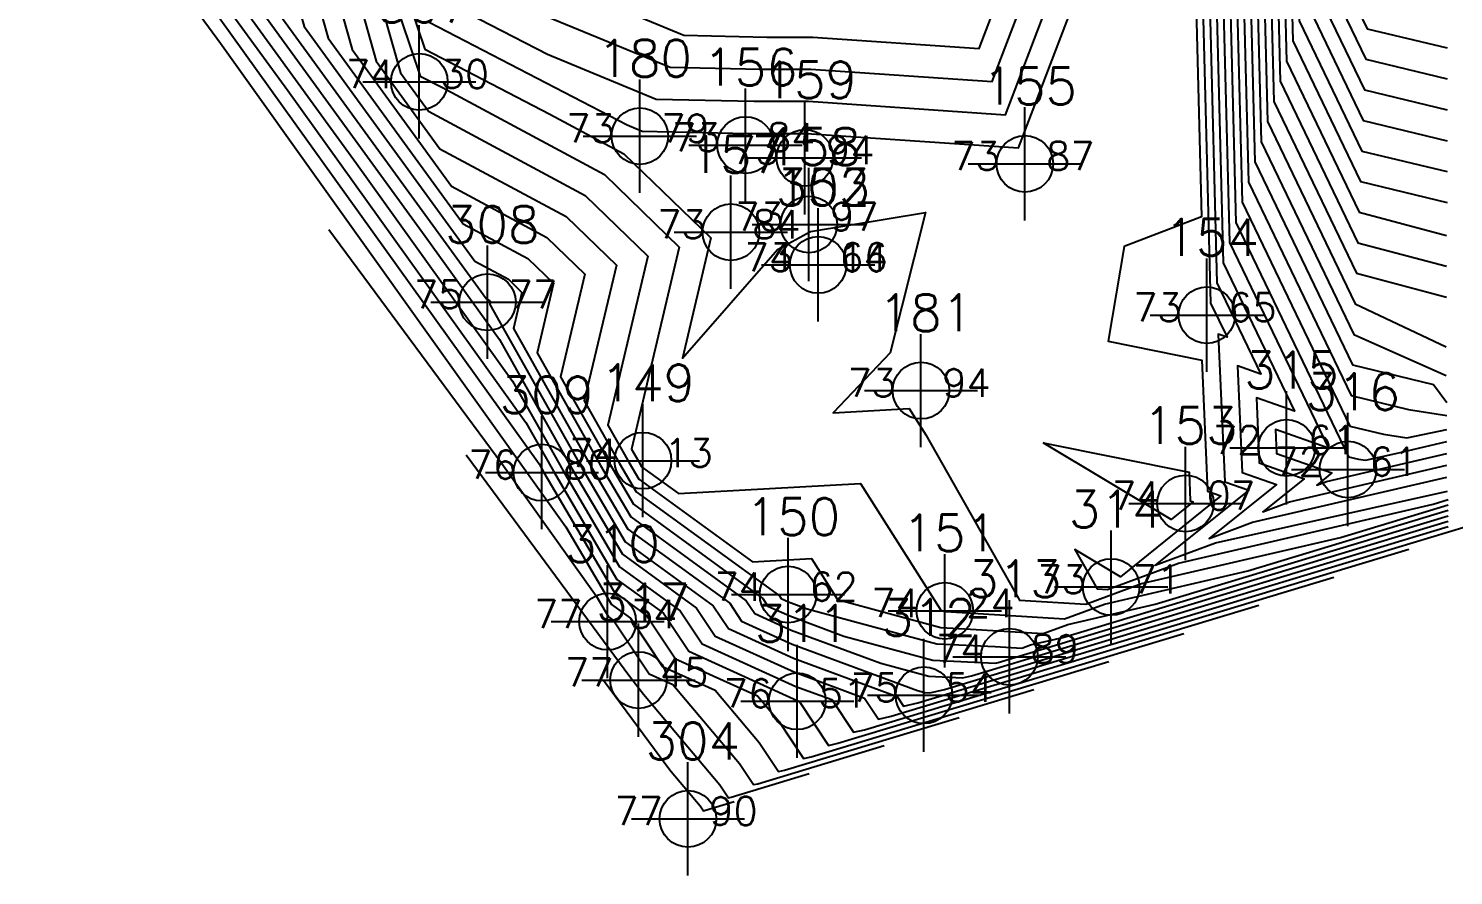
# Model space of a CAD drawing. Header units: millimetres. Extents: x 1412621 to 1412799, y 4931530 to 4931669.
# Drawn here: x 1412637.92 to 1412663.09, y 4931529.7 to 4931544.66 of the extents above; entities that cross this region are included whole.
import ezdxf
from ezdxf.enums import TextEntityAlignment as Align

# ---------------------------------------------------------------- set-up
doc = ezdxf.new("R2010")
doc.units = ezdxf.units.MM
doc.header["$PDMODE"] = 34
doc.header["$PDSIZE"] = 1
for name, color, linetype in [('CIVIL', 50, 'Continuous'), ('CIVIL-DRAW', 80, 'Continuous'), ('CIVIL-NONAME', 130, 'Continuous'), ('CIVIL-TEXT', 240, 'Continuous'), ('CIVIL-Z', 50, 'Continuous'), ('Tcontours0', 7, 'Continuous'), ('Tcontours1', 7, 'Continuous'), ('Tcontours2', 7, 'Continuous'), ('Tcontours3', 7, 'Continuous')]:
    doc.layers.add(name, color=color, linetype=linetype)
doc.styles.add('CIVILCADMAIN', font='TXT.SHX')
doc.styles.get("Standard").update_dxf_attribs({"font": 'arial.ttf'})

# ---------------------------------------------------------------- blocks, each defined once
blk = doc.blocks.new('CIVIL-ZZ')
at = {"layer": 'CIVIL-DRAW'}
blk.add_point((0, 0), dxfattribs=at)
at = {"layer": 'CIVIL-NONAME'}
blk.add_attdef('NAME', text='', height=1.8, dxfattribs=at).set_placement((0, 2.1), align=Align.CENTER)
at = {"layer": 'CIVIL-TEXT', "flags": 8}
blk.add_attdef('TEXT', text='', height=2, dxfattribs=at).set_placement((0.2, -3.3), align=Align.CENTER)
at = {"layer": 'CIVIL-Z'}
blk.add_attdef('Z1', text='', height=1.6, dxfattribs=at).set_placement((-0.75, -0.225), align=Align.RIGHT)
blk.add_attdef('Z2', (0.75, -0.225), '', height=1.6, dxfattribs=at)

msp = doc.modelspace()

# ---------------------------------------------------------------- linework, layer by layer
at = {"layer": 'Tcontours0'}
for points in [[(1412634.725, 4931569.463), (1412639.699, 4931565.96), (1412638.939, 4931563.577), (1412639.104, 4931563.399), (1412639.124, 4931563.381), (1412641.119, 4931559.889), (1412641.975, 4931559.092), (1412642.06, 4931558.874), (1412643.708, 4931557.982), (1412645.043, 4931557.346), (1412645.067, 4931557.333), (1412645.055, 4931557.282), (1412646.933, 4931554.56), (1412647.596, 4931554.512), (1412650.043, 4931552.804), (1412650.393, 4931552.596), (1412652.495, 4931550.934), (1412652.779, 4931550.746), (1412658.134, 4931549.526), (1412660.264, 4931548.789), (1412660.367, 4931544.799), (1412661.473, 4931542.498), (1412662.979, 4931542.136)], [(1412636.063, 4931558.306), (1412637.949, 4931554.876), (1412639.276, 4931554.06), (1412639.7, 4931552.02), (1412641.046, 4931548.769), (1412641.951, 4931549.185), (1412642.447, 4931547.867), (1412642.663, 4931547.574), (1412643.066, 4931546.319), (1412643.64, 4931544.289), (1412645.395, 4931541.876), (1412647.078, 4931540.972), (1412647.749, 4931540.322), (1412647.321, 4931538.51), (1412648.195, 4931536.96), (1412648.606, 4931536.259), (1412650.893, 4931534.597), (1412650.983, 4931534.462), (1412651.37, 4931534.286), (1412652.325, 4931533.932), (1412653.893, 4931533.508), (1412655.001, 4931533.455), (1412655.047, 4931533.465), (1412662.995, 4931535.866)]]:
    msp.add_lwpolyline(points, dxfattribs=at)
at = {"layer": 'Tcontours1'}
for points in [[(1412624.669, 4931578.785), (1412626.371, 4931577.76), (1412628.214, 4931576.176), (1412629.626, 4931574.941), (1412632.588, 4931574.499), (1412633.218, 4931574.761), (1412637.488, 4931576.475), (1412637.627, 4931576.364), (1412637.64, 4931576.331), (1412642.45, 4931569.022), (1412647.344, 4931562.227), (1412647.677, 4931561.628), (1412650.702, 4931558.385), (1412651.462, 4931555.87), (1412651.081, 4931553.353), (1412653.244, 4931551.642), (1412654.821, 4931550.601), (1412658.101, 4931549.854), (1412660.745, 4931548.939), (1412660.815, 4931546.224), (1412661.567, 4931544.658), (1412662.979, 4931544.318)], [(1412636.92, 4931564.654), (1412638.586, 4931562.855), (1412638.6, 4931562.842), (1412640.331, 4931559.812), (1412640.323, 4931559.812), (1412641.273, 4931557.694), (1412643.07, 4931556.837), (1412644.324, 4931556.17), (1412643.709, 4931553.56), (1412644.207, 4931552.839), (1412647.081, 4931552.634), (1412648.798, 4931551.435), (1412650.433, 4931549.488), (1412651.473, 4931549.058), (1412651.86, 4931549.049), (1412652.075, 4931549.049), (1412652.852, 4931548.996), (1412653.318, 4931550.214), (1412653.511, 4931550.259), (1412658.168, 4931549.199), (1412659.784, 4931548.639), (1412659.92, 4931543.374), (1412661.379, 4931540.338), (1412662.971, 4931539.917)], [(1412636.439, 4931552.275), (1412639.526, 4931547.224), (1412639.382, 4931547.661), (1412640.548, 4931548.198), (1412640.742, 4931547.683), (1412641.461, 4931546.709), (1412641.657, 4931546.098), (1412641.937, 4931545.109), (1412644.931, 4931540.992), (1412646.239, 4931539.167), (1412647.527, 4931536.881), (1412648.412, 4931535.375), (1412649.723, 4931534.422), (1412650.051, 4931533.929), (1412651.456, 4931533.291), (1412652.687, 4931532.835), (1412652.933, 4931532.463), (1412653.161, 4931532.514), (1412659.654, 4931534.475)], [(1412645.57, 4931546.168), (1412649.499, 4931544.544), (1412650.964, 4931544.51), (1412651.776, 4931544.512), (1412654.712, 4931544.31), (1412656.47, 4931548.913)], [(1412659.303, 4931548.489), (1412659.472, 4931541.95), (1412661.285, 4931538.179), (1412662.296, 4931537.935), (1412662.975, 4931537.824)], [(1412658.823, 4931548.339), (1412659.025, 4931540.525), (1412660.285, 4931537.903), (1412659.611, 4931538.141), (1412659.662, 4931536.99), (1412660.454, 4931536.711), (1412659.726, 4931536.127), (1412660.196, 4931536.302), (1412662.977, 4931536.948)], [(1412644.278, 4931546.2), (1412644.92, 4931544.299), (1412647.129, 4931543.152), (1412648.435, 4931542.45), (1412649.973, 4931540.962), (1412649.472, 4931538.838), (1412651.15, 4931540.756), (1412651.734, 4931541.075), (1412653.763, 4931541.412), (1412653.141, 4931538.932), (1412652.135, 4931537.875), (1412653.479, 4931537.948), (1412653.77, 4931537.488), (1412655.426, 4931534.566), (1412656.6, 4931534.492), (1412657.583, 4931534.857), (1412661.095, 4931535.674), (1412662.995, 4931536.248)], [(1412640.804, 4931545.091), (1412641.313, 4931544.402), (1412647.412, 4931535.863), (1412648.218, 4931534.49), (1412648.553, 4931534.246), (1412649.119, 4931533.396), (1412650.051, 4931532.973), (1412650.826, 4931532.053), (1412651.167, 4931531.538), (1412651.275, 4931531.562), (1412654.358, 4931532.493)], [(1412655.842, 4931537.347), (1412658.42, 4931536.828), (1412658.442, 4931536.321), (1412658.494, 4931536.303), (1412658.106, 4931535.991), (1412655.842, 4931537.347)]]:
    msp.add_lwpolyline(points, dxfattribs=at)
at = {"layer": 'Tcontours2'}
for points in [[(1412625.101, 4931577.391), (1412626.64, 4931576.465), (1412628.306, 4931575.032), (1412630.936, 4931572.732), (1412632.998, 4931572.424), (1412634.719, 4931570.091), (1412634.921, 4931570.061), (1412636.341, 4931569.061), (1412638.99, 4931569.299), (1412641.02, 4931569.086), (1412641.151, 4931569.126), (1412641.344, 4931568.833), (1412646.591, 4931561.548), (1412646.641, 4931561.457), (1412647.103, 4931560.962), (1412648.811, 4931555.303), (1412648.702, 4931554.584), (1412652.87, 4931551.288), (1412653.8, 4931550.674), (1412658.118, 4931549.69), (1412660.504, 4931548.864), (1412660.591, 4931545.511), (1412661.52, 4931543.578), (1412662.979, 4931543.227)], [(1412637.445, 4931554.634), (1412638.215, 4931554.161), (1412639.345, 4931548.721), (1412639.66, 4931547.96), (1412641.249, 4931548.692), (1412641.595, 4931547.775), (1412642.062, 4931547.141), (1412642.361, 4931546.208), (1412642.788, 4931544.699), (1412645.804, 4931540.552), (1412646.4, 4931540.232), (1412646.637, 4931540.002), (1412646.486, 4931539.361), (1412647.861, 4931536.921), (1412648.509, 4931535.817), (1412650.308, 4931534.51), (1412650.517, 4931534.195), (1412651.413, 4931533.788), (1412653.625, 4931532.97), (1412653.751, 4931532.935), (1412653.841, 4931532.931), (1412654.104, 4931532.989), (1412662.302, 4931535.465)], [(1412638.481, 4931548.913), (1412639.943, 4931546.52), (1412639.592, 4931547.587), (1412639.847, 4931547.704), (1412639.89, 4931547.592), (1412640.86, 4931546.276), (1412640.953, 4931545.987), (1412641.085, 4931545.518), (1412642.504, 4931543.568), (1412646.707, 4931537.706), (1412647.194, 4931536.842), (1412648.315, 4931534.933), (1412649.138, 4931534.334), (1412649.585, 4931533.662), (1412651.5, 4931532.793), (1412651.533, 4931532.781), (1412652.05, 4931532.001), (1412652.218, 4931532.038), (1412657.006, 4931533.484)], [(1412660.024, 4931548.714), (1412660.144, 4931544.087), (1412661.426, 4931541.418), (1412662.971, 4931541.008)], [(1412645.075, 4931545.253), (1412647.091, 4931544.207), (1412649.006, 4931543.416), (1412650.739, 4931543.376), (1412651.701, 4931543.377), (1412655.177, 4931543.138), (1412657.258, 4931548.587)], [(1412659.543, 4931548.564), (1412659.696, 4931542.662), (1412661.332, 4931539.258), (1412662.962, 4931538.534)], [(1412658.582, 4931548.265), (1412658.801, 4931539.813), (1412659.092, 4931539.208), (1412658.936, 4931539.263), (1412659.052, 4931536.656), (1412659.474, 4931536.507), (1412657.825, 4931535.185), (1412658.889, 4931535.579), (1412662.988, 4931536.489)], [(1412659.063, 4931548.414), (1412659.249, 4931541.237), (1412661.238, 4931537.099), (1412661.413, 4931537.057), (1412661.536, 4931537.038), (1412662.073, 4931537.156), (1412662.977, 4931537.367)], [(1412644.015, 4931545.563), (1412644.491, 4931543.88), (1412644.985, 4931543.2), (1412647.757, 4931541.711), (1412648.861, 4931540.642), (1412648.157, 4931537.659), (1412648.528, 4931537), (1412648.703, 4931536.702), (1412650.71, 4931535.243), (1412651.752, 4931535.3), (1412652.212, 4931534.574), (1412654.034, 4931534.08), (1412654.561, 4931534.055), (1412655.843, 4931533.974), (1412656.277, 4931534.135), (1412657.824, 4931534.495), (1412662.995, 4931536.057)], [(1412645.652, 4931537.133), (1412648.546, 4931533.215), (1412648.785, 4931532.903), (1412650.131, 4931531.306), (1412650.284, 4931531.076), (1412650.332, 4931531.086), (1412651.71, 4931531.503)]]:
    msp.add_lwpolyline(points, dxfattribs=at)
at = {"layer": 'Tcontours3'}
for points in [[(1412624.885, 4931578.088), (1412626.505, 4931577.112), (1412628.26, 4931575.604), (1412630.281, 4931573.836), (1412633.029, 4931573.426), (1412634.118, 4931571.949), (1412635.389, 4931571.935), (1412637.49, 4931572.206), (1412638.003, 4931572.497), (1412639.292, 4931572.885), (1412641.897, 4931568.927), (1412646.967, 4931561.888), (1412647.159, 4931561.543), (1412648.903, 4931559.674), (1412650.136, 4931555.587), (1412649.891, 4931553.968), (1412653.057, 4931551.465), (1412654.311, 4931550.637), (1412658.109, 4931549.772), (1412660.624, 4931548.901), (1412660.703, 4931545.867), (1412661.544, 4931544.118), (1412662.979, 4931543.772)], [(1412634.823, 4931569.762), (1412639.794, 4931566.262), (1412640.077, 4931566.287), (1412640.334, 4931566.26), (1412641.194, 4931565.216), (1412642.576, 4931562.5), (1412644.707, 4931560.515), (1412645.307, 4931558.985), (1412646.089, 4931557.233), (1412647.274, 4931555.483), (1412647.615, 4931554.99), (1412647.725, 4931554.982), (1412648.133, 4931554.697), (1412648.191, 4931554.663), (1412652.682, 4931551.111), (1412653.29, 4931550.71), (1412658.126, 4931549.608), (1412660.384, 4931548.826), (1412660.479, 4931545.155), (1412661.497, 4931543.038), (1412662.979, 4931542.681)], [(1412634.627, 4931569.164), (1412639.121, 4931566), (1412638.434, 4931563.847), (1412638.975, 4931563.263), (1412638.993, 4931563.246), (1412641.349, 4931559.123), (1412641.347, 4931559.123), (1412641.562, 4931558.643), (1412644.55, 4931557.219), (1412644.881, 4931557.042), (1412644.719, 4931556.351), (1412646.251, 4931554.13), (1412647.468, 4931554.043), (1412651.954, 4931550.91), (1412652.256, 4931550.73), (1412652.375, 4931550.758), (1412658.143, 4931549.444), (1412660.144, 4931548.752), (1412660.255, 4931544.443), (1412661.45, 4931541.958), (1412662.979, 4931541.59)], [(1412636.415, 4931564.923), (1412638.457, 4931562.718), (1412638.469, 4931562.708), (1412639.992, 4931560.041), (1412639.982, 4931560.041), (1412641.177, 4931557.378), (1412642.577, 4931556.71), (1412644.138, 4931555.879), (1412643.373, 4931552.629), (1412643.525, 4931552.409), (1412646.952, 4931552.165), (1412647.622, 4931551.697), (1412649.825, 4931549.073), (1412651.226, 4931548.494), (1412651.748, 4931548.482), (1412652.038, 4931548.482), (1412653.085, 4931548.41), (1412653.712, 4931550.052), (1412653.89, 4931550.093), (1412658.176, 4931549.117), (1412659.664, 4931548.602), (1412659.808, 4931543.018), (1412661.356, 4931539.798), (1412662.962, 4931539.039)], [(1412637.697, 4931554.755), (1412638.745, 4931554.11), (1412639.522, 4931550.371), (1412640.353, 4931548.364), (1412641.6, 4931548.938), (1412642.021, 4931547.821), (1412642.363, 4931547.358), (1412642.713, 4931546.264), (1412643.214, 4931544.494), (1412645.599, 4931541.214), (1412646.739, 4931540.602), (1412647.193, 4931540.162), (1412646.904, 4931538.935), (1412648.028, 4931536.941), (1412648.558, 4931536.038), (1412650.6, 4931534.553), (1412650.75, 4931534.328), (1412651.392, 4931534.037), (1412652.975, 4931533.451), (1412653.822, 4931533.222), (1412654.421, 4931533.193), (1412654.576, 4931533.227), (1412663.626, 4931535.961)], [(1412635.418, 4931553.956), (1412639.317, 4931547.576), (1412639.277, 4931547.698), (1412640.899, 4931548.445), (1412641.168, 4931547.729), (1412641.762, 4931546.925), (1412642.009, 4931546.153), (1412642.363, 4931544.904), (1412646.008, 4931539.891), (1412646.061, 4931539.862), (1412646.081, 4931539.842), (1412646.068, 4931539.786), (1412647.694, 4931536.901), (1412648.46, 4931535.596), (1412650.015, 4931534.466), (1412650.284, 4931534.062), (1412651.435, 4931533.539), (1412653.264, 4931532.862), (1412653.375, 4931532.694), (1412653.633, 4931532.752), (1412660.978, 4931534.97)], [(1412637.46, 4931550.594), (1412639.734, 4931546.872), (1412639.487, 4931547.624), (1412640.198, 4931547.951), (1412640.316, 4931547.638), (1412641.16, 4931546.493), (1412641.305, 4931546.042), (1412641.511, 4931545.313), (1412643.717, 4931542.28), (1412646.473, 4931538.436), (1412647.361, 4931536.862), (1412648.363, 4931535.154), (1412649.431, 4931534.378), (1412649.818, 4931533.796), (1412651.478, 4931533.042), (1412652.11, 4931532.808), (1412652.492, 4931532.232), (1412652.69, 4931532.276), (1412658.33, 4931533.979)], [(1412645.687, 4931545.453), (1412649.253, 4931543.98), (1412650.852, 4931543.943), (1412651.738, 4931543.945), (1412654.945, 4931543.724), (1412656.864, 4931548.75)], [(1412659.904, 4931548.677), (1412660.032, 4931543.73), (1412661.403, 4931540.878), (1412662.971, 4931540.463)], [(1412644.997, 4931544.776), (1412648.495, 4931542.96), (1412648.759, 4931542.851), (1412650.627, 4931542.808), (1412651.663, 4931542.81), (1412655.409, 4931542.552), (1412657.652, 4931548.424)], [(1412659.183, 4931548.452), (1412659.36, 4931541.593), (1412661.261, 4931537.639), (1412661.855, 4931537.496), (1412662.268, 4931537.434), (1412662.977, 4931537.579)], [(1412659.423, 4931548.527), (1412659.584, 4931542.306), (1412661.309, 4931538.719), (1412662.737, 4931538.375), (1412662.975, 4931538.058)], [(1412658.462, 4931548.227), (1412658.641, 4931541.334), (1412657.274, 4931540.814), (1412656.993, 4931539.139), (1412658.644, 4931538.807), (1412658.747, 4931536.488), (1412658.984, 4931536.405), (1412657.208, 4931534.98), (1412656.403, 4931535.462), (1412656.799, 4931534.763), (1412656.978, 4931534.751), (1412658.236, 4931535.218), (1412662.73, 4931536.263), (1412662.995, 4931536.343)], [(1412658.703, 4931548.302), (1412658.913, 4931540.169), (1412659.689, 4931538.555), (1412659.274, 4931538.702), (1412659.357, 4931536.823), (1412659.964, 4931536.609), (1412658.776, 4931535.656), (1412659.543, 4931535.94), (1412662.977, 4931536.739)], [(1412658.943, 4931548.377), (1412659.137, 4931540.881), (1412660.882, 4931537.25), (1412659.948, 4931537.58), (1412659.967, 4931537.158), (1412660.944, 4931536.813), (1412660.677, 4931536.599), (1412660.849, 4931536.663), (1412662.977, 4931537.157)], [(1412639.502, 4931547.232), (1412640.152, 4931546.168), (1412639.888, 4931546.97), (1412640.559, 4931546.06), (1412640.601, 4931545.931), (1412640.66, 4931545.723), (1412641.29, 4931544.856), (1412646.941, 4931536.976), (1412647.027, 4931536.822), (1412648.266, 4931534.711), (1412648.846, 4931534.29), (1412649.352, 4931533.529), (1412650.797, 4931532.873), (1412651.173, 4931532.426), (1412651.609, 4931531.769), (1412651.747, 4931531.8), (1412655.682, 4931532.989)], [(1412643.418, 4931546.375), (1412644.065, 4931544.084), (1412645.19, 4931542.538), (1412647.417, 4931541.341), (1412648.305, 4931540.482), (1412647.739, 4931538.084), (1412648.361, 4931536.98), (1412648.655, 4931536.481), (1412651.185, 4931534.641), (1412651.216, 4931534.595), (1412651.348, 4931534.535), (1412651.675, 4931534.414), (1412653.964, 4931533.794), (1412654.996, 4931533.745), (1412655.465, 4931533.715), (1412655.623, 4931533.774), (1412656.189, 4931533.905), (1412662.995, 4931535.961)], [(1412644.009, 4931546.289), (1412644.842, 4931543.822), (1412645.234, 4931543.618), (1412648.096, 4931542.081), (1412649.417, 4931540.802), (1412648.574, 4931537.233), (1412648.695, 4931537.02), (1412648.752, 4931536.923), (1412649.402, 4931536.45), (1412652.615, 4931536.624), (1412654.035, 4931534.386), (1412654.105, 4931534.367), (1412654.125, 4931534.366), (1412656.221, 4931534.233), (1412656.93, 4931534.496), (1412659.459, 4931535.084), (1412662.995, 4931536.152)], [(1412643.228, 4931541.112), (1412646.282, 4931536.978), (1412647.949, 4931534.644), (1412648.169, 4931534.269), (1412648.261, 4931534.202), (1412648.886, 4931533.263), (1412649.305, 4931533.073), (1412650.479, 4931531.679), (1412650.725, 4931531.307), (1412650.803, 4931531.324), (1412653.034, 4931531.998)], [(1412648.077, 4931533.153), (1412649.18, 4931531.66), (1412649.271, 4931531.541), (1412649.784, 4931530.932), (1412649.842, 4931530.844), (1412649.86, 4931530.849), (1412650.386, 4931531.007)]]:
    msp.add_lwpolyline(points, dxfattribs=at)

# ---------------------------------------------------------------- block references
at = {"layer": 'CIVIL'}
ref = msp.add_blockref('CIVIL-ZZ', (1412644.825, 4931543.719, 74.304), dxfattribs=dict(at, xscale=0.5, yscale=0.5))
ref.add_attrib('Z2', '30', (1412645.2, 4931543.606, 74.304), dxfattribs={"layer": 'CIVIL-Z', "height": 0.5, "style": 'CIVILCADMAIN'})
ref.add_attrib('Z1', '74', (1412643.525, 4931543.606, 74.304), dxfattribs={"layer": 'CIVIL-Z', "height": 0.5, "style": 'CIVILCADMAIN'})
ref.add_attrib('NAME', '307', (1412644.075, 4931544.769, 74.304), dxfattribs={"layer": 'CIVIL-NONAME', "height": 0.65, "style": 'CIVILCADMAIN'})
ref = msp.add_blockref('CIVIL-ZZ', (1412648.72, 4931542.761, 73.79), dxfattribs=dict(at, xscale=0.5, yscale=0.5))
ref.add_attrib('Z2', '79', (1412649.095, 4931542.649, 73.79), dxfattribs={"layer": 'CIVIL-Z', "height": 0.5, "style": 'CIVILCADMAIN'})
ref.add_attrib('Z1', '73', (1412647.42, 4931542.649, 73.79), dxfattribs={"layer": 'CIVIL-Z', "height": 0.5, "style": 'CIVILCADMAIN'})
ref.add_attrib('NAME', '180', (1412647.97, 4931543.811, 73.79), dxfattribs={"layer": 'CIVIL-NONAME', "height": 0.65, "style": 'CIVILCADMAIN'})
ref = msp.add_blockref('CIVIL-ZZ', (1412650.587, 4931542.604, 73.84), dxfattribs=dict(at, xscale=0.5, yscale=0.5))
ref.add_attrib('Z2', '84', (1412650.962, 4931542.491, 73.84), dxfattribs={"layer": 'CIVIL-Z', "height": 0.5, "style": 'CIVILCADMAIN'})
ref.add_attrib('Z1', '73', (1412649.287, 4931542.491, 73.84), dxfattribs={"layer": 'CIVIL-Z', "height": 0.5, "style": 'CIVILCADMAIN'})
ref.add_attrib('NAME', '156', (1412649.837, 4931543.654, 73.84), dxfattribs={"layer": 'CIVIL-NONAME', "height": 0.65, "style": 'CIVILCADMAIN'})
ref = msp.add_blockref('CIVIL-ZZ', (1412651.635, 4931542.379, 73.94), dxfattribs=dict(at, xscale=0.5, yscale=0.5))
ref.add_attrib('Z2', '94', (1412652.01, 4931542.266, 73.94), dxfattribs={"layer": 'CIVIL-Z', "height": 0.5, "style": 'CIVILCADMAIN'})
ref.add_attrib('Z1', '73', (1412650.335, 4931542.266, 73.94), dxfattribs={"layer": 'CIVIL-Z', "height": 0.5, "style": 'CIVILCADMAIN'})
ref.add_attrib('NAME', '159', (1412650.885, 4931543.429, 73.94), dxfattribs={"layer": 'CIVIL-NONAME', "height": 0.65, "style": 'CIVILCADMAIN'})
ref = msp.add_blockref('CIVIL-ZZ', (1412655.521, 4931542.271, 73.87), dxfattribs=dict(at, xscale=0.5, yscale=0.5))
ref.add_attrib('Z2', '87', (1412655.896, 4931542.158, 73.87), dxfattribs={"layer": 'CIVIL-Z', "height": 0.5, "style": 'CIVILCADMAIN'})
ref.add_attrib('Z1', '73', (1412654.221, 4931542.158, 73.87), dxfattribs={"layer": 'CIVIL-Z', "height": 0.5, "style": 'CIVILCADMAIN'})
ref.add_attrib('NAME', '155', (1412654.771, 4931543.321, 73.87), dxfattribs={"layer": 'CIVIL-NONAME', "height": 0.65, "style": 'CIVILCADMAIN'})
ref = msp.add_blockref('CIVIL-ZZ', (1412651.705, 4931541.201, 73.97), dxfattribs=dict(at, xscale=0.5, yscale=0.5))
ref.add_attrib('Z2', '97', (1412652.08, 4931541.088, 73.97), dxfattribs={"layer": 'CIVIL-Z', "height": 0.5, "style": 'CIVILCADMAIN'})
ref.add_attrib('Z1', '73', (1412650.405, 4931541.088, 73.97), dxfattribs={"layer": 'CIVIL-Z', "height": 0.5, "style": 'CIVILCADMAIN'})
ref.add_attrib('NAME', '158', (1412650.955, 4931542.251, 73.97), dxfattribs={"layer": 'CIVIL-NONAME', "height": 0.65, "style": 'CIVILCADMAIN'})
ref = msp.add_blockref('CIVIL-ZZ', (1412650.329, 4931541.064, 73.84), dxfattribs=dict(at, xscale=0.5, yscale=0.5))
ref.add_attrib('Z2', '84', (1412650.704, 4931540.952, 73.84), dxfattribs={"layer": 'CIVIL-Z', "height": 0.5, "style": 'CIVILCADMAIN'})
ref.add_attrib('Z1', '73', (1412649.029, 4931540.952, 73.84), dxfattribs={"layer": 'CIVIL-Z', "height": 0.5, "style": 'CIVILCADMAIN'})
ref.add_attrib('NAME', '157', (1412649.579, 4931542.114, 73.84), dxfattribs={"layer": 'CIVIL-NONAME', "height": 0.65, "style": 'CIVILCADMAIN'})
ref = msp.add_blockref('CIVIL-ZZ', (1412651.869, 4931540.486, 74.14), dxfattribs=dict(at, xscale=0.5, yscale=0.5))
ref.add_attrib('Z2', '14', (1412652.244, 4931540.373, 74.14), dxfattribs={"layer": 'CIVIL-Z', "height": 0.5, "style": 'CIVILCADMAIN'})
ref.add_attrib('Z1', '74', (1412650.569, 4931540.373, 74.14), dxfattribs={"layer": 'CIVIL-Z', "height": 0.5, "style": 'CIVILCADMAIN'})
ref.add_attrib('NAME', '152', (1412651.119, 4931541.536, 74.14), dxfattribs={"layer": 'CIVIL-NONAME', "height": 0.65, "style": 'CIVILCADMAIN'})
ref = msp.add_blockref('CIVIL-ZZ', (1412651.869, 4931540.486, 73.664), dxfattribs=dict(at, xscale=0.5, yscale=0.5))
ref.add_attrib('Z2', '66', (1412652.244, 4931540.373, 73.664), dxfattribs={"layer": 'CIVIL-Z', "height": 0.5, "style": 'CIVILCADMAIN'})
ref.add_attrib('Z1', '73', (1412650.569, 4931540.373, 73.664), dxfattribs={"layer": 'CIVIL-Z', "height": 0.5, "style": 'CIVILCADMAIN'})
ref.add_attrib('NAME', '303', (1412651.119, 4931541.536, 73.664), dxfattribs={"layer": 'CIVIL-NONAME', "height": 0.65, "style": 'CIVILCADMAIN'})
ref = msp.add_blockref('CIVIL-ZZ', (1412646.028, 4931539.827, 75.774), dxfattribs=dict(at, xscale=0.5, yscale=0.5))
ref.add_attrib('Z2', '77', (1412646.403, 4931539.714, 75.774), dxfattribs={"layer": 'CIVIL-Z', "height": 0.5, "style": 'CIVILCADMAIN'})
ref.add_attrib('Z1', '75', (1412644.728, 4931539.714, 75.774), dxfattribs={"layer": 'CIVIL-Z', "height": 0.5, "style": 'CIVILCADMAIN'})
ref.add_attrib('NAME', '308', (1412645.278, 4931540.877, 75.774), dxfattribs={"layer": 'CIVIL-NONAME', "height": 0.65, "style": 'CIVILCADMAIN'})
ref = msp.add_blockref('CIVIL-ZZ', (1412658.734, 4931539.599, 73.65), dxfattribs=dict(at, xscale=0.5, yscale=0.5))
ref.add_attrib('Z2', '65', (1412659.109, 4931539.486, 73.65), dxfattribs={"layer": 'CIVIL-Z', "height": 0.5, "style": 'CIVILCADMAIN'})
ref.add_attrib('Z1', '73', (1412657.434, 4931539.486, 73.65), dxfattribs={"layer": 'CIVIL-Z', "height": 0.5, "style": 'CIVILCADMAIN'})
ref.add_attrib('NAME', '154', (1412657.984, 4931540.649, 73.65), dxfattribs={"layer": 'CIVIL-NONAME', "height": 0.65, "style": 'CIVILCADMAIN'})
ref = msp.add_blockref('CIVIL-ZZ', (1412653.686, 4931538.266, 73.94), dxfattribs=dict(at, xscale=0.5, yscale=0.5))
ref.add_attrib('Z2', '94', (1412654.061, 4931538.154, 73.94), dxfattribs={"layer": 'CIVIL-Z', "height": 0.5, "style": 'CIVILCADMAIN'})
ref.add_attrib('Z1', '73', (1412652.386, 4931538.154, 73.94), dxfattribs={"layer": 'CIVIL-Z', "height": 0.5, "style": 'CIVILCADMAIN'})
ref.add_attrib('NAME', '181', (1412652.936, 4931539.316, 73.94), dxfattribs={"layer": 'CIVIL-NONAME', "height": 0.65, "style": 'CIVILCADMAIN'})
ref = msp.add_blockref('CIVIL-ZZ', (1412660.144, 4931537.255, 72.605), dxfattribs=dict(at, xscale=0.5, yscale=0.5))
ref.add_attrib('Z2', '61', (1412660.519, 4931537.143, 72.605), dxfattribs={"layer": 'CIVIL-Z', "height": 0.5, "style": 'CIVILCADMAIN'})
ref.add_attrib('Z1', '72', (1412658.844, 4931537.143, 72.605), dxfattribs={"layer": 'CIVIL-Z', "height": 0.5, "style": 'CIVILCADMAIN'})
ref.add_attrib('NAME', '315', (1412659.394, 4931538.305, 72.605), dxfattribs={"layer": 'CIVIL-NONAME', "height": 0.65, "style": 'CIVILCADMAIN'})
ref = msp.add_blockref('CIVIL-ZZ', (1412648.775, 4931537.029, 74.13), dxfattribs=dict(at, xscale=0.5, yscale=0.5))
ref.add_attrib('Z2', '13', (1412649.15, 4931536.917, 74.13), dxfattribs={"layer": 'CIVIL-Z', "height": 0.5, "style": 'CIVILCADMAIN'})
ref.add_attrib('Z1', '74', (1412647.475, 4931536.917, 74.13), dxfattribs={"layer": 'CIVIL-Z', "height": 0.5, "style": 'CIVILCADMAIN'})
ref.add_attrib('NAME', '149', (1412648.025, 4931538.079, 74.13), dxfattribs={"layer": 'CIVIL-NONAME', "height": 0.65, "style": 'CIVILCADMAIN'})
ref = msp.add_blockref('CIVIL-ZZ', (1412646.991, 4931536.818, 76.804), dxfattribs=dict(at, xscale=0.5, yscale=0.5))
ref.add_attrib('Z2', '80', (1412647.366, 4931536.706, 76.804), dxfattribs={"layer": 'CIVIL-Z', "height": 0.5, "style": 'CIVILCADMAIN'})
ref.add_attrib('Z1', '76', (1412645.691, 4931536.706, 76.804), dxfattribs={"layer": 'CIVIL-Z', "height": 0.5, "style": 'CIVILCADMAIN'})
ref.add_attrib('NAME', '309', (1412646.241, 4931537.868, 76.804), dxfattribs={"layer": 'CIVIL-NONAME', "height": 0.65, "style": 'CIVILCADMAIN'})
ref = msp.add_blockref('CIVIL-ZZ', (1412661.228, 4931536.872, 72.605), dxfattribs=dict(at, xscale=0.5, yscale=0.5))
ref.add_attrib('Z2', '61', (1412661.603, 4931536.759, 72.605), dxfattribs={"layer": 'CIVIL-Z', "height": 0.5, "style": 'CIVILCADMAIN'})
ref.add_attrib('Z1', '72', (1412659.928, 4931536.759, 72.605), dxfattribs={"layer": 'CIVIL-Z', "height": 0.5, "style": 'CIVILCADMAIN'})
ref.add_attrib('NAME', '316', (1412660.478, 4931537.922, 72.605), dxfattribs={"layer": 'CIVIL-NONAME', "height": 0.65, "style": 'CIVILCADMAIN'})
ref = msp.add_blockref('CIVIL-ZZ', (1412658.357, 4931536.274, 74.07), dxfattribs=dict(at, xscale=0.5, yscale=0.5))
ref.add_attrib('Z2', '07', (1412658.732, 4931536.162, 74.07), dxfattribs={"layer": 'CIVIL-Z', "height": 0.5, "style": 'CIVILCADMAIN'})
ref.add_attrib('Z1', '74', (1412657.057, 4931536.162, 74.07), dxfattribs={"layer": 'CIVIL-Z', "height": 0.5, "style": 'CIVILCADMAIN'})
ref.add_attrib('NAME', '153', (1412657.607, 4931537.324, 74.07), dxfattribs={"layer": 'CIVIL-NONAME', "height": 0.65, "style": 'CIVILCADMAIN'})
ref = msp.add_blockref('CIVIL-ZZ', (1412651.337, 4931534.664, 74.62), dxfattribs=dict(at, xscale=0.5, yscale=0.5))
ref.add_attrib('Z2', '62', (1412651.712, 4931534.552, 74.62), dxfattribs={"layer": 'CIVIL-Z', "height": 0.5, "style": 'CIVILCADMAIN'})
ref.add_attrib('Z1', '74', (1412650.037, 4931534.552, 74.62), dxfattribs={"layer": 'CIVIL-Z', "height": 0.5, "style": 'CIVILCADMAIN'})
ref.add_attrib('NAME', '150', (1412650.587, 4931535.714, 74.62), dxfattribs={"layer": 'CIVIL-NONAME', "height": 0.65, "style": 'CIVILCADMAIN'})
ref = msp.add_blockref('CIVIL-ZZ', (1412657.046, 4931534.798, 73.705), dxfattribs=dict(at, xscale=0.5, yscale=0.5))
ref.add_attrib('Z2', '71', (1412657.421, 4931534.685, 73.705), dxfattribs={"layer": 'CIVIL-Z', "height": 0.5, "style": 'CIVILCADMAIN'})
ref.add_attrib('Z1', '73', (1412655.746, 4931534.685, 73.705), dxfattribs={"layer": 'CIVIL-Z', "height": 0.5, "style": 'CIVILCADMAIN'})
ref.add_attrib('NAME', '314', (1412656.296, 4931535.848, 73.705), dxfattribs={"layer": 'CIVIL-NONAME', "height": 0.65, "style": 'CIVILCADMAIN'})
ref = msp.add_blockref('CIVIL-ZZ', (1412648.151, 4931534.186, 77.344), dxfattribs=dict(at, xscale=0.5, yscale=0.5))
ref.add_attrib('Z2', '34', (1412648.526, 4931534.073, 77.344), dxfattribs={"layer": 'CIVIL-Z', "height": 0.5, "style": 'CIVILCADMAIN'})
ref.add_attrib('Z1', '77', (1412646.851, 4931534.073, 77.344), dxfattribs={"layer": 'CIVIL-Z', "height": 0.5, "style": 'CIVILCADMAIN'})
ref.add_attrib('NAME', '310', (1412647.401, 4931535.236, 77.344), dxfattribs={"layer": 'CIVIL-NONAME', "height": 0.65, "style": 'CIVILCADMAIN'})
ref = msp.add_blockref('CIVIL-ZZ', (1412654.108, 4931534.378, 74.24), dxfattribs=dict(at, xscale=0.5, yscale=0.5))
ref.add_attrib('Z2', '24', (1412654.483, 4931534.265, 74.24), dxfattribs={"layer": 'CIVIL-Z', "height": 0.5, "style": 'CIVILCADMAIN'})
ref.add_attrib('Z1', '74', (1412652.808, 4931534.265, 74.24), dxfattribs={"layer": 'CIVIL-Z', "height": 0.5, "style": 'CIVILCADMAIN'})
ref.add_attrib('NAME', '151', (1412653.358, 4931535.428, 74.24), dxfattribs={"layer": 'CIVIL-NONAME', "height": 0.65, "style": 'CIVILCADMAIN'})
ref = msp.add_blockref('CIVIL-ZZ', (1412655.247, 4931533.566, 74.894), dxfattribs=dict(at, xscale=0.5, yscale=0.5))
ref.add_attrib('Z2', '89', (1412655.622, 4931533.453, 74.894), dxfattribs={"layer": 'CIVIL-Z', "height": 0.5, "style": 'CIVILCADMAIN'})
ref.add_attrib('Z1', '74', (1412653.947, 4931533.453, 74.894), dxfattribs={"layer": 'CIVIL-Z', "height": 0.5, "style": 'CIVILCADMAIN'})
ref.add_attrib('NAME', '313', (1412654.497, 4931534.616, 74.894), dxfattribs={"layer": 'CIVIL-NONAME', "height": 0.65, "style": 'CIVILCADMAIN'})
ref = msp.add_blockref('CIVIL-ZZ', (1412648.696, 4931533.154, 77.454), dxfattribs=dict(at, xscale=0.5, yscale=0.5))
ref.add_attrib('Z2', '45', (1412649.071, 4931533.042, 77.454), dxfattribs={"layer": 'CIVIL-Z', "height": 0.5, "style": 'CIVILCADMAIN'})
ref.add_attrib('Z1', '77', (1412647.396, 4931533.042, 77.454), dxfattribs={"layer": 'CIVIL-Z', "height": 0.5, "style": 'CIVILCADMAIN'})
ref.add_attrib('NAME', '317', (1412647.946, 4931534.204, 77.454), dxfattribs={"layer": 'CIVIL-NONAME', "height": 0.65, "style": 'CIVILCADMAIN'})
ref = msp.add_blockref('CIVIL-ZZ', (1412653.739, 4931532.885, 75.544), dxfattribs=dict(at, xscale=0.5, yscale=0.5))
ref.add_attrib('Z2', '54', (1412654.114, 4931532.772, 75.544), dxfattribs={"layer": 'CIVIL-Z', "height": 0.5, "style": 'CIVILCADMAIN'})
ref.add_attrib('Z1', '75', (1412652.439, 4931532.772, 75.544), dxfattribs={"layer": 'CIVIL-Z', "height": 0.5, "style": 'CIVILCADMAIN'})
ref.add_attrib('NAME', '312', (1412652.989, 4931533.935, 75.544), dxfattribs={"layer": 'CIVIL-NONAME', "height": 0.65, "style": 'CIVILCADMAIN'})
ref = msp.add_blockref('CIVIL-ZZ', (1412651.501, 4931532.779, 76.514), dxfattribs=dict(at, xscale=0.5, yscale=0.5))
ref.add_attrib('Z2', '51', (1412651.876, 4931532.667, 76.514), dxfattribs={"layer": 'CIVIL-Z', "height": 0.5, "style": 'CIVILCADMAIN'})
ref.add_attrib('Z1', '76', (1412650.201, 4931532.667, 76.514), dxfattribs={"layer": 'CIVIL-Z', "height": 0.5, "style": 'CIVILCADMAIN'})
ref.add_attrib('NAME', '311', (1412650.751, 4931533.829, 76.514), dxfattribs={"layer": 'CIVIL-NONAME', "height": 0.65, "style": 'CIVILCADMAIN'})
ref = msp.add_blockref('CIVIL-ZZ', (1412649.57, 4931530.702, 77.904), dxfattribs=dict(at, xscale=0.5, yscale=0.5))
ref.add_attrib('Z2', '90', (1412649.945, 4931530.589, 77.904), dxfattribs={"layer": 'CIVIL-Z', "height": 0.5, "style": 'CIVILCADMAIN'})
ref.add_attrib('Z1', '77', (1412648.27, 4931530.589, 77.904), dxfattribs={"layer": 'CIVIL-Z', "height": 0.5, "style": 'CIVILCADMAIN'})
ref.add_attrib('NAME', '304', (1412648.82, 4931531.752, 77.904), dxfattribs={"layer": 'CIVIL-NONAME', "height": 0.65, "style": 'CIVILCADMAIN'})

doc.saveas('drawing.dxf')
